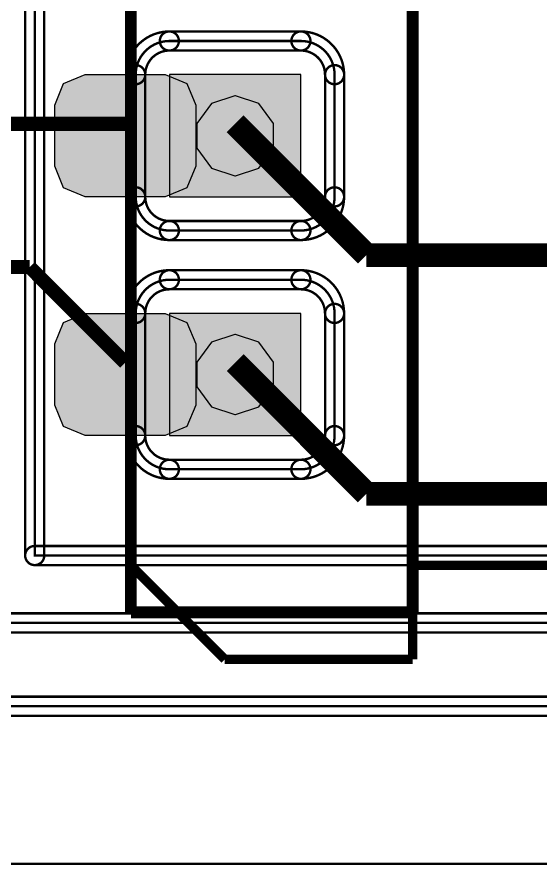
# Model space of a CAD drawing. Header units: millimetres. Extents: x -20.3 to 71.3, y -20.5 to 20.3.
# Drawn here: x 18.89 to 24.46, y -20.48 to -11.31 of the extents above; entities that cross this region are included whole.
import ezdxf

# ---------------------------------------------------------------- set-up
doc = ezdxf.new("R2010")
doc.units = ezdxf.units.MM
for name, color, linetype, true_color in [('Bottom Layer', 7, 'Continuous', 0x0000ff), ('Hole Layer', 7, 'Continuous', 0x222222), ('Top Layer', 7, 'Continuous', 0xff0000), ('Top Silkscreen Layer', 7, 'Continuous', 0xffcc00)]:
    doc.layers.add(name, color=color, linetype=linetype, true_color=true_color)

msp = doc.modelspace()

# ---------------------------------------------------------------- hatches: boundary and pattern name
at = {"layer": 'Bottom Layer'}
for points in [[(20.509, -11.923), (20.509, -13.223), (21.909, -13.223), (21.909, -11.923)], [(20.509, -14.463), (20.509, -15.763), (21.909, -15.763), (21.909, -14.463)]]:
    msp.add_hatch(color=256, dxfattribs=at).paths.add_polyline_path(points)
at = {"layer": 'Hole Layer'}
for points in [[(21.2065, -12.148), (20.9567, -12.2292), (20.8023, -12.4417), (20.8023, -12.7044), (20.9567, -12.9169), (21.2065, -12.998), (21.2116, -12.998), (21.4614, -12.9169), (21.6158, -12.7044), (21.6158, -12.4417), (21.4614, -12.2292), (21.2116, -12.148)], [(21.2065, -14.688), (20.9567, -14.7692), (20.8023, -14.9817), (20.8023, -15.2444), (20.9567, -15.4569), (21.2065, -15.538), (21.2116, -15.538), (21.4614, -15.4569), (21.6158, -15.2444), (21.6158, -14.9817), (21.4614, -14.7692), (21.2116, -14.688)]]:
    msp.add_hatch(color=256, dxfattribs=at).paths.add_polyline_path(points)
at = {"layer": 'Top Layer'}
for points in [[(19.2891, -12.248), (19.3842, -12.0182), (19.614, -11.923), (20.464, -11.923), (20.6939, -12.0182), (20.7891, -12.248), (20.7891, -12.898), (20.6939, -13.1278), (20.464, -13.223), (19.614, -13.223), (19.3842, -13.1278), (19.2891, -12.898)], [(20.509, -11.923), (20.509, -13.223), (21.909, -13.223), (21.909, -11.923)], [(19.2891, -14.788), (19.3842, -14.5582), (19.614, -14.463), (20.464, -14.463), (20.6939, -14.5582), (20.7891, -14.788), (20.7891, -15.438), (20.6939, -15.6678), (20.464, -15.763), (19.614, -15.763), (19.3842, -15.6678), (19.2891, -15.438)], [(20.509, -14.463), (20.509, -15.763), (21.909, -15.763), (21.909, -14.463)]]:
    msp.add_hatch(color=256, dxfattribs=at).paths.add_polyline_path(points)

# ---------------------------------------------------------------- linework, layer by layer
at = {"layer": 'Bottom Layer', "const_width": 0.0254}
for points in [[(-20.32, 20.32), (71.1201, 20.32), (71.1201, -20.193), (71.2471, -20.32), (-20.066, -20.32), (-20.193, -20.447)], [(19.0762, -17.0389), (19.0762, 16.2449), (40.3599, 16.2449), (40.3599, -17.0389)]]:
    msp.add_lwpolyline(points, close=True, dxfattribs=at)
for points in [[(-0.0001, -18.6419, -0.414214), (-18.642, 0, -0.414188), (-0.0019, 18.6419), (0.3915, 18.6378), (0.3915, 18.6378, 0.0013), (0.3933, 18.6377), (0.3935, 18.6377, 0.0013), (0.3953, 18.6377, 0.037953), (0.4494, 18.6419), (49.9992, 18.6419), (50.1659, 18.6411, -0.411609), (68.6419, 0, -0.414214), (50, -18.6419, -0.000105), (49.9923, -18.6418), (49.9603, -18.6418), (49.9602, -18.6418, 0.000262), (49.9599, -18.6418, 0.004211), (49.9538, -18.6419), (0, -18.6419)], [(19.1778, -17.0389, -1), (18.9746, -17.0389), (18.9746, 16.2449, -1), (19.1778, 16.2449)], [(20.0493, -11.923, -0.414214), (20.509, -11.4633, -1), (20.509, -11.6665, 0.414214), (20.2525, -11.923, -1)], [(20.509, -11.6665, -1), (20.509, -11.4633), (21.909, -11.4633, -1), (21.909, -11.6665)], [(20.509, -11.6665, -1), (20.509, -11.4633), (20.509, -11.4633, -1), (20.509, -11.6665)], [(21.909, -11.4633, -0.414214), (22.3688, -11.923, -1), (22.1656, -11.923, 0.414214), (21.909, -11.6665, -1)], [(20.1509, -13.223, 0.414214), (20.509, -13.5812), (21.909, -13.5812), (21.909, -13.5812, 0.414214), (22.2672, -13.223), (22.2672, -11.923, 0.414214), (21.909, -11.5649), (20.509, -11.5649), (20.509, -11.5649, 0.414214), (20.1509, -11.923)], [(20.0493, -11.923, -1), (20.2525, -11.923), (20.2525, -13.223, -1), (20.0493, -13.223)], [(22.3688, -13.223, -1), (22.1656, -13.223), (22.1656, -11.923, -1), (22.3688, -11.923)], [(20.509, -13.6828, -0.414214), (20.0493, -13.223, -1), (20.2525, -13.223, 0.414214), (20.509, -13.4796, -1)], [(22.3688, -13.223, -0.414214), (21.909, -13.6828, -1), (21.909, -13.4796, 0.414214), (22.1656, -13.223, -1)], [(20.509, -13.6828, -1), (20.509, -13.4796), (21.909, -13.4796, -1), (21.909, -13.6828)], [(21.909, -13.6828, -1), (21.909, -13.4796), (21.909, -13.4796, -1), (21.909, -13.6828)], [(20.0493, -14.463, -0.414214), (20.509, -14.0033, -1), (20.509, -14.2065, 0.414214), (20.2525, -14.463, -1)], [(20.509, -14.2065, -1), (20.509, -14.0033), (21.909, -14.0033, -1), (21.909, -14.2065)], [(20.509, -14.2065, -1), (20.509, -14.0033), (20.509, -14.0033, -1), (20.509, -14.2065)], [(21.909, -14.0033, -0.414214), (22.3688, -14.463, -1), (22.1656, -14.463, 0.414214), (21.909, -14.2065, -1)], [(20.1509, -15.763, 0.414214), (20.509, -16.1212), (21.909, -16.1212), (21.909, -16.1212, 0.414214), (22.2672, -15.763), (22.2672, -14.463, 0.414214), (21.909, -14.1049), (20.509, -14.1049), (20.509, -14.1049, 0.414214), (20.1509, -14.463)], [(20.0493, -14.463, -1), (20.2525, -14.463), (20.2525, -15.763, -1), (20.0493, -15.763)], [(22.3688, -15.763, -1), (22.1656, -15.763), (22.1656, -14.463, -1), (22.3688, -14.463)], [(20.509, -16.2228, -0.414214), (20.0493, -15.763, -1), (20.2525, -15.763, 0.414214), (20.509, -16.0196, -1)], [(22.3688, -15.763, -0.414214), (21.909, -16.2228, -1), (21.909, -16.0196, 0.414214), (22.1656, -15.763, -1)], [(20.509, -16.2228, -1), (20.509, -16.0196), (21.909, -16.0196, -1), (21.909, -16.2228)], [(21.909, -16.2228, -1), (21.909, -16.0196), (21.909, -16.0196, -1), (21.909, -16.2228)], [(19.0762, -17.1405, -1), (19.0762, -16.9373), (40.3599, -16.9373, -1), (40.3599, -17.1405)], [(18.718, -17.8568, -1), (18.718, -17.6536), (40.7181, -17.6536, -1), (40.7181, -17.8568)], [(0, -18.7435, -1), (0, -18.5403), (49.9538, -18.5403, -1), (49.9538, -18.7435)]]:
    msp.add_lwpolyline(points, format="xyb", close=True, dxfattribs=at)
msp.add_lwpolyline([(18.718, -17.7552), (40.7181, -17.7552), (40.7181, -17.7552, 0.414214), (41.0762, -17.397), (41.0762, -17.397), (41.0762, 16.603), (41.0762, 16.603, 0.414214), (40.7181, 16.9612), (40.7181, 16.9612), (18.718, 16.9612)], format="xyb", dxfattribs=at)
at = {"layer": 'Bottom Layer'}
for points in [[(20.509, -11.923), (20.509, -13.223), (21.909, -13.223), (21.909, -11.923)], [(20.509, -14.463), (20.509, -15.763), (21.909, -15.763), (21.909, -14.463)]]:
    msp.add_lwpolyline(points, close=True, dxfattribs=at)
at = {"layer": 'Hole Layer'}
for points in [[(21.2065, -12.148), (20.9567, -12.2292), (20.8023, -12.4417), (20.8023, -12.7044), (20.9567, -12.9169), (21.2065, -12.998), (21.2116, -12.998), (21.4614, -12.9169), (21.6158, -12.7044), (21.6158, -12.4417), (21.4614, -12.2292), (21.2116, -12.148)], [(21.2065, -14.688), (20.9567, -14.7692), (20.8023, -14.9817), (20.8023, -15.2444), (20.9567, -15.4569), (21.2065, -15.538), (21.2116, -15.538), (21.4614, -15.4569), (21.6158, -15.2444), (21.6158, -14.9817), (21.4614, -14.7692), (21.2116, -14.688)]]:
    msp.add_lwpolyline(points, close=True, dxfattribs=at)
at = {"layer": 'Top Layer', "const_width": 0.0254}
msp.add_lwpolyline([(-20.193, 20.32), (71.2471, 20.32), (71.2471, -20.32), (-20.066, -20.32), (-20.193, -20.447)], close=True, dxfattribs=at)
for points in [[(-0.0001, -18.6419, -0.414214), (-18.642, 0, -0.414188), (-0.0019, 18.6419), (0.3915, 18.6378), (0.3915, 18.6378, 0.0013), (0.3933, 18.6377), (0.3935, 18.6377, 0.0013), (0.3953, 18.6377, 0.037953), (0.4494, 18.6419), (49.9992, 18.6419), (50.1659, 18.6411, -0.411609), (68.6419, 0, -0.414214), (50, -18.6419, -0.000105), (49.9923, -18.6418), (49.9603, -18.6418), (49.9602, -18.6418, 0.000262), (49.9599, -18.6418, 0.004211), (49.9538, -18.6419), (0, -18.6419)], [(18.718, -17.8568, -1), (18.718, -17.6536), (40.7181, -17.6536, -1), (40.7181, -17.8568)], [(0, -18.7435, -1), (0, -18.5403), (49.9538, -18.5403, -1), (49.9538, -18.7435)]]:
    msp.add_lwpolyline(points, format="xyb", close=True, dxfattribs=at)
at = {"layer": 'Top Layer'}
for points in [[(19.2891, -12.248), (19.3842, -12.0182), (19.614, -11.923), (20.464, -11.923), (20.6939, -12.0182), (20.7891, -12.248), (20.7891, -12.898), (20.6939, -13.1278), (20.464, -13.223), (19.614, -13.223), (19.3842, -13.1278), (19.2891, -12.898)], [(20.509, -11.923), (20.509, -13.223), (21.909, -13.223), (21.909, -11.923)], [(19.2891, -14.788), (19.3842, -14.5582), (19.614, -14.463), (20.464, -14.463), (20.6939, -14.5582), (20.7891, -14.788), (20.7891, -15.438), (20.6939, -15.6678), (20.464, -15.763), (19.614, -15.763), (19.3842, -15.6678), (19.2891, -15.438)], [(20.509, -14.463), (20.509, -15.763), (21.909, -15.763), (21.909, -14.463)]]:
    msp.add_lwpolyline(points, close=True, dxfattribs=at)
for points, const_width in [([(20.0389, -12.446), (18.415, -12.446)], 0.15), ([(21.209, -12.446), (22.606, -13.843)], 0.254), ([(22.606, -13.843), (50.2921, -13.843)], 0.254), ([(19.0229, -13.97), (7.493, -13.97)], 0.15), ([(20.0389, -14.986), (19.0229, -13.97)], 0.15), ([(21.209, -14.986), (22.606, -16.383)], 0.254), ([(22.606, -16.383), (41.9101, -16.383)], 0.254)]:
    msp.add_lwpolyline(points, dxfattribs=dict(at, const_width=const_width))
at = {"layer": 'Top Layer', "const_width": 0.0254}
msp.add_lwpolyline([(18.718, -17.7552), (40.7181, -17.7552), (40.7181, -17.7552, 0.414214), (41.0762, -17.397), (41.0762, -17.397), (41.0762, -16.8682), (41.9101, -16.8682), (41.9101, -16.8682, 0.414214), (42.3952, -16.383), (42.3952, -16.383), (42.3952, -15.4378, 0.189684), (42.573, -14.986, 0.378377), (41.992, -14.3282), (50.2921, -14.3282)], format="xyb", dxfattribs=at)
at = {"layer": 'Top Silkscreen Layer'}
for points, const_width in [([(20.099, 14.857), (20.099, -17.143)], 0.1), ([(20.099, 14.857), (20.099, -17.143)], 0.1), ([(20.099, -7.643), (20.0991, -17.643)], 0.127), ([(20.099, -7.643), (20.0991, -17.643)], 0.127), ([(23.0991, -17.643), (23.0991, -7.643)], 0.127), ([(23.0991, -17.643), (23.0991, -7.643)], 0.127), ([(20.099, -17.143), (21.0991, -18.143)], 0.1), ([(20.099, -17.143), (21.0991, -18.143)], 0.1), ([(23.0991, -18.143), (23.0991, -17.143)], 0.1), ([(23.0991, -17.143), (25.0991, -17.143)], 0.1), ([(23.0991, -18.143), (23.0991, -17.143)], 0.1), ([(23.0991, -17.143), (25.0991, -17.143)], 0.1), ([(20.0991, -17.643), (23.0991, -17.643)], 0.127), ([(20.0991, -17.643), (23.0991, -17.643)], 0.127), ([(21.0991, -18.143), (23.0991, -18.143)], 0.1), ([(21.0991, -18.143), (23.0991, -18.143)], 0.1)]:
    msp.add_lwpolyline(points, dxfattribs=dict(at, const_width=const_width))

doc.saveas('drawing.dxf')
